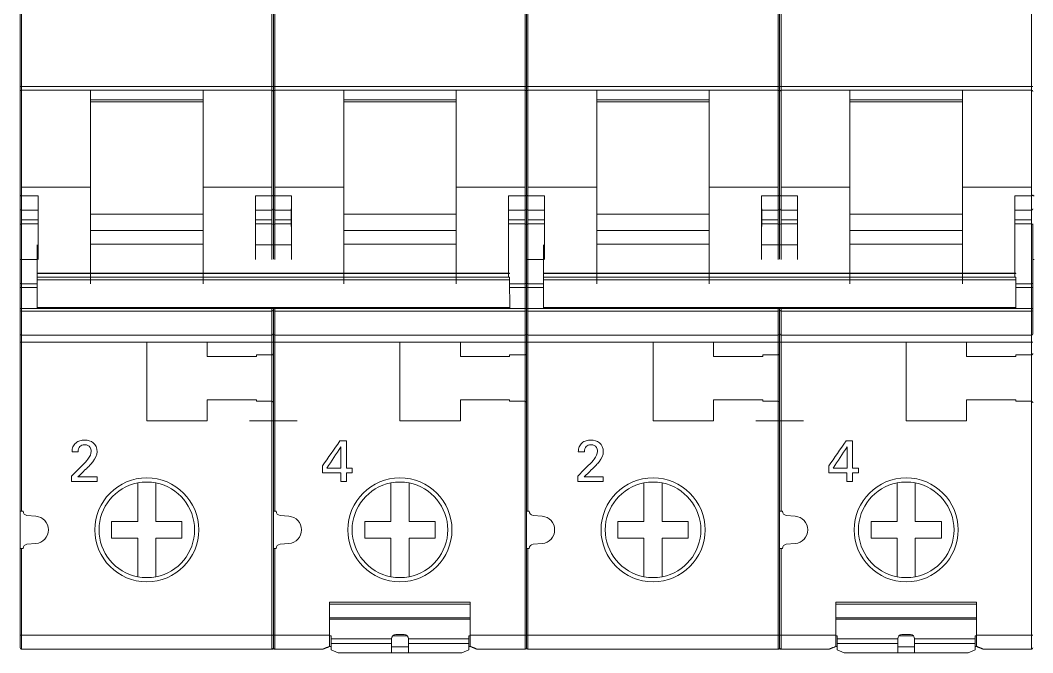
# Model space of a CAD drawing. Header units: millimetres. Extents: x 2 to 14510, y -7775 to 12.
# Drawn here: x 1154.4 to 1226.4, y -2154.5 to -2109.5 of the extents above; entities that cross this region are included whole.
import ezdxf

# ---------------------------------------------------------------- set-up
doc = ezdxf.new("R2010")
doc.units = ezdxf.units.MM
doc.layers.add('eProC - L2', color=41, linetype='Continuous', lineweight=20)

msp = doc.modelspace()

# ---------------------------------------------------------------- linework, layer by layer
at = {"layer": 'eProC - L2'}
for p, q in [((1154.383, -2087.807), (1154.383, -2114.203)), ((1154.483, -2087.807), (1154.483, -2114.203)), ((1172.283, -2087.807), (1172.283, -2114.203)), ((1172.383, -2087.807), (1172.383, -2114.203)), ((1172.483, -2087.807), (1172.483, -2114.203)), ((1190.283, -2087.807), (1190.283, -2114.203)), ((1190.383, -2087.807), (1190.383, -2114.203)), ((1190.383, -2087.807), (1190.383, -2114.203)), ((1190.483, -2087.807), (1190.483, -2114.203)), ((1208.283, -2087.807), (1208.283, -2114.203)), ((1208.383, -2087.807), (1208.383, -2114.203)), ((1208.483, -2087.807), (1208.483, -2114.203)), ((1226.283, -2087.807), (1226.283, -2114.203)), ((1154.483, -2114.203), (1154.383, -2114.203)), ((1154.383, -2114.203), (1154.383, -2114.556)), ((1154.383, -2114.556), (1154.383, -2121.913)), ((1154.483, -2114.203), (1154.483, -2114.468)), ((1172.283, -2114.203), (1154.483, -2114.203)), ((1154.483, -2114.468), (1154.483, -2121.357)), ((1159.383, -2114.468), (1154.483, -2114.468)), ((1159.383, -2121.357), (1159.383, -2114.468)), ((1159.383, -2114.468), (1167.383, -2114.468)), ((1167.383, -2114.468), (1172.283, -2114.468)), ((1167.383, -2114.468), (1167.383, -2121.357)), ((1172.283, -2114.203), (1172.283, -2114.468)), ((1172.383, -2114.203), (1172.283, -2114.203)), ((1172.283, -2114.468), (1172.283, -2121.357)), ((1172.383, -2114.203), (1172.383, -2114.556)), ((1172.483, -2114.203), (1172.383, -2114.203)), ((1172.383, -2114.556), (1172.383, -2121.913)), ((1172.483, -2114.203), (1172.483, -2114.468)), ((1190.283, -2114.203), (1172.483, -2114.203)), ((1172.483, -2114.468), (1172.483, -2121.357)), ((1177.383, -2114.468), (1172.483, -2114.468)), ((1177.383, -2121.357), (1177.383, -2114.468)), ((1177.383, -2114.468), (1185.383, -2114.468)), ((1185.383, -2114.468), (1190.283, -2114.468)), ((1185.383, -2114.468), (1185.383, -2121.357)), ((1190.283, -2114.203), (1190.283, -2114.468)), ((1190.383, -2114.203), (1190.283, -2114.203)), ((1190.283, -2114.468), (1190.283, -2121.357)), ((1190.383, -2114.203), (1190.383, -2114.556)), ((1190.483, -2114.203), (1190.383, -2114.203)), ((1190.383, -2114.203), (1190.383, -2114.556)), ((1190.383, -2114.556), (1190.383, -2121.913)), ((1190.383, -2114.556), (1190.383, -2121.913)), ((1190.483, -2114.203), (1190.483, -2114.468)), ((1208.283, -2114.203), (1190.483, -2114.203)), ((1190.483, -2114.468), (1190.483, -2121.357)), ((1195.383, -2114.468), (1190.483, -2114.468)), ((1195.383, -2121.357), (1195.383, -2114.468)), ((1195.383, -2114.468), (1203.383, -2114.468)), ((1203.383, -2114.468), (1208.283, -2114.468)), ((1203.383, -2114.468), (1203.383, -2121.357)), ((1208.283, -2114.203), (1208.283, -2114.468)), ((1208.383, -2114.203), (1208.283, -2114.203)), ((1208.283, -2114.468), (1208.283, -2121.357)), ((1208.383, -2114.203), (1208.383, -2114.556)), ((1208.483, -2114.203), (1208.383, -2114.203)), ((1208.383, -2114.556), (1208.383, -2121.913)), ((1208.483, -2114.203), (1208.483, -2114.468)), ((1226.283, -2114.203), (1208.483, -2114.203)), ((1208.483, -2114.468), (1208.483, -2121.357)), ((1213.383, -2114.468), (1208.483, -2114.468)), ((1213.383, -2121.357), (1213.383, -2114.468)), ((1213.383, -2114.468), (1221.383, -2114.468)), ((1221.383, -2114.468), (1226.283, -2114.468)), ((1221.383, -2114.468), (1221.383, -2121.357)), ((1226.283, -2114.203), (1226.283, -2114.468)), ((1226.383, -2114.203), (1226.283, -2114.203)), ((1226.283, -2114.468), (1226.283, -2121.357)), ((1167.383, -2115.156), (1159.383, -2115.156)), ((1185.383, -2115.156), (1177.383, -2115.156)), ((1203.383, -2115.156), (1195.383, -2115.156)), ((1221.383, -2115.156), (1213.383, -2115.156)), ((1154.483, -2121.357), (1154.483, -2121.982)), ((1159.383, -2121.357), (1154.483, -2121.357)), ((1159.383, -2128.245), (1159.383, -2121.357)), ((1172.283, -2121.357), (1167.383, -2121.357)), ((1167.383, -2121.357), (1167.383, -2128.245)), ((1172.283, -2121.357), (1172.283, -2121.982)), ((1172.483, -2121.357), (1172.483, -2121.982)), ((1177.383, -2121.357), (1172.483, -2121.357)), ((1177.383, -2128.245), (1177.383, -2121.357)), ((1185.383, -2121.357), (1185.383, -2128.245)), ((1190.283, -2121.357), (1185.383, -2121.357)), ((1190.283, -2121.357), (1190.283, -2121.982)), ((1190.483, -2121.357), (1190.483, -2121.982)), ((1195.383, -2121.357), (1190.483, -2121.357)), ((1195.383, -2128.245), (1195.383, -2121.357)), ((1208.283, -2121.357), (1203.383, -2121.357)), ((1203.383, -2121.357), (1203.383, -2128.245)), ((1208.283, -2121.357), (1208.283, -2121.982)), ((1208.483, -2121.357), (1208.483, -2121.982)), ((1213.383, -2121.357), (1208.483, -2121.357)), ((1213.383, -2128.245), (1213.383, -2121.357)), ((1221.383, -2121.357), (1221.383, -2128.245)), ((1226.283, -2121.357), (1221.383, -2121.357)), ((1226.283, -2121.357), (1226.283, -2121.982)), ((1154.383, -2122.913), (1154.383, -2121.913)), ((1155.663, -2121.982), (1154.483, -2121.982)), ((1154.483, -2123.006), (1154.483, -2121.982)), ((1155.663, -2126.515), (1155.663, -2121.982)), ((1171.103, -2121.982), (1172.283, -2121.982)), ((1171.103, -2121.982), (1171.103, -2126.515)), ((1172.283, -2121.982), (1172.283, -2123.006)), ((1172.383, -2122.913), (1172.383, -2121.913)), ((1173.663, -2121.982), (1172.483, -2121.982)), ((1172.483, -2123.006), (1172.483, -2121.982)), ((1173.663, -2126.515), (1173.663, -2121.982)), ((1189.103, -2121.982), (1190.283, -2121.982)), ((1189.103, -2121.982), (1189.103, -2126.515)), ((1190.283, -2121.982), (1190.283, -2123.006)), ((1190.383, -2122.913), (1190.383, -2121.913)), ((1190.383, -2122.913), (1190.383, -2121.913)), ((1191.663, -2121.982), (1190.483, -2121.982)), ((1190.483, -2123.006), (1190.483, -2121.982)), ((1191.663, -2126.515), (1191.663, -2121.982)), ((1207.103, -2121.982), (1208.283, -2121.982)), ((1207.103, -2121.982), (1207.103, -2126.515)), ((1208.283, -2121.982), (1208.283, -2123.006)), ((1208.383, -2122.913), (1208.383, -2121.913)), ((1209.663, -2121.982), (1208.483, -2121.982)), ((1208.483, -2123.006), (1208.483, -2121.982)), ((1209.663, -2126.515), (1209.663, -2121.982)), ((1225.103, -2121.982), (1226.283, -2121.982)), ((1225.103, -2121.982), (1225.103, -2126.515)), ((1226.283, -2121.982), (1226.283, -2123.006)), ((1154.383, -2124.019), (1154.383, -2122.913)), ((1155.653, -2123.006), (1154.483, -2123.006)), ((1154.483, -2123.701), (1154.483, -2123.006)), ((1155.653, -2122.912), (1155.663, -2122.912)), ((1155.653, -2122.912), (1155.653, -2123.006)), ((1155.653, -2123.006), (1155.653, -2123.701)), ((1171.113, -2122.912), (1171.103, -2122.912)), ((1171.113, -2123.006), (1171.113, -2122.912)), ((1171.113, -2123.006), (1172.283, -2123.006)), ((1171.113, -2123.701), (1171.113, -2123.006)), ((1172.283, -2123.006), (1172.283, -2123.701)), ((1172.383, -2124.019), (1172.383, -2122.913)), ((1173.653, -2123.006), (1172.483, -2123.006)), ((1172.483, -2123.701), (1172.483, -2123.006)), ((1173.653, -2122.912), (1173.663, -2122.912)), ((1173.653, -2122.912), (1173.653, -2123.006)), ((1173.653, -2123.006), (1173.653, -2123.701)), ((1189.113, -2122.912), (1189.103, -2122.912)), ((1189.113, -2123.006), (1189.113, -2122.912)), ((1189.113, -2123.006), (1190.283, -2123.006)), ((1189.113, -2123.701), (1189.113, -2123.006)), ((1190.283, -2123.006), (1190.283, -2123.701)), ((1190.383, -2124.019), (1190.383, -2122.913)), ((1190.383, -2124.019), (1190.383, -2122.913)), ((1191.653, -2123.006), (1190.483, -2123.006)), ((1190.483, -2123.701), (1190.483, -2123.006)), ((1191.653, -2122.912), (1191.663, -2122.912)), ((1191.653, -2122.912), (1191.653, -2123.006)), ((1191.653, -2123.006), (1191.653, -2123.701)), ((1207.113, -2122.912), (1207.103, -2122.912)), ((1207.113, -2123.006), (1207.113, -2122.912)), ((1207.113, -2123.006), (1208.283, -2123.006)), ((1207.113, -2123.701), (1207.113, -2123.006)), ((1208.283, -2123.006), (1208.283, -2123.701)), ((1208.383, -2124.019), (1208.383, -2122.913)), ((1209.653, -2123.006), (1208.483, -2123.006)), ((1208.483, -2123.701), (1208.483, -2123.006)), ((1209.653, -2122.912), (1209.663, -2122.912)), ((1209.653, -2122.912), (1209.653, -2123.006)), ((1209.653, -2123.006), (1209.653, -2123.701)), ((1225.113, -2122.912), (1225.103, -2122.912)), ((1225.113, -2123.006), (1225.113, -2122.912)), ((1225.113, -2123.006), (1226.283, -2123.006)), ((1225.113, -2123.701), (1225.113, -2123.006)), ((1226.283, -2123.006), (1226.283, -2123.701)), ((1154.483, -2123.982), (1154.483, -2123.701)), ((1155.653, -2123.701), (1154.483, -2123.701)), ((1154.483, -2126.515), (1154.483, -2123.982)), ((1155.653, -2123.982), (1154.483, -2123.982)), ((1155.653, -2123.701), (1155.653, -2123.982)), ((1155.653, -2123.982), (1155.653, -2124.156)), ((1159.383, -2123.293), (1167.383, -2123.293)), ((1172.283, -2123.701), (1171.113, -2123.701)), ((1171.113, -2123.982), (1171.113, -2123.701)), ((1171.113, -2124.156), (1171.113, -2123.982)), ((1171.113, -2123.982), (1172.283, -2123.982)), ((1172.283, -2123.701), (1172.283, -2123.982)), ((1172.283, -2123.982), (1172.283, -2126.515)), ((1172.483, -2123.982), (1172.483, -2123.701)), ((1173.653, -2123.701), (1172.483, -2123.701)), ((1172.483, -2126.515), (1172.483, -2123.982)), ((1173.653, -2123.982), (1172.483, -2123.982)), ((1173.653, -2123.701), (1173.653, -2123.982)), ((1173.653, -2123.982), (1173.653, -2124.156)), ((1177.383, -2123.293), (1185.383, -2123.293)), ((1190.283, -2123.701), (1189.113, -2123.701)), ((1189.113, -2123.982), (1189.113, -2123.701)), ((1189.113, -2124.156), (1189.113, -2123.982)), ((1189.113, -2123.982), (1190.283, -2123.982)), ((1190.283, -2123.701), (1190.283, -2123.982)), ((1190.283, -2123.982), (1190.283, -2126.515)), ((1190.383, -2123.972), (1190.383, -2128.157)), ((1190.483, -2123.982), (1190.483, -2123.701)), ((1191.653, -2123.701), (1190.483, -2123.701)), ((1190.483, -2126.515), (1190.483, -2123.982)), ((1191.653, -2123.982), (1190.483, -2123.982)), ((1191.653, -2123.701), (1191.653, -2123.982)), ((1191.653, -2123.982), (1191.653, -2124.156)), ((1195.383, -2123.293), (1203.383, -2123.293)), ((1208.283, -2123.701), (1207.113, -2123.701)), ((1207.113, -2123.982), (1207.113, -2123.701)), ((1207.113, -2124.156), (1207.113, -2123.982)), ((1207.113, -2123.982), (1208.283, -2123.982)), ((1208.283, -2123.701), (1208.283, -2123.982)), ((1208.283, -2123.982), (1208.283, -2126.515)), ((1208.483, -2123.982), (1208.483, -2123.701)), ((1209.653, -2123.701), (1208.483, -2123.701)), ((1208.483, -2126.515), (1208.483, -2123.982)), ((1209.653, -2123.982), (1208.483, -2123.982)), ((1209.653, -2123.701), (1209.653, -2123.982)), ((1209.653, -2123.982), (1209.653, -2124.156)), ((1213.383, -2123.293), (1221.383, -2123.293)), ((1226.283, -2123.701), (1225.113, -2123.701)), ((1225.113, -2123.982), (1225.113, -2123.701)), ((1225.113, -2124.156), (1225.113, -2123.982)), ((1225.113, -2123.982), (1226.283, -2123.982)), ((1226.283, -2123.701), (1226.283, -2123.982)), ((1226.283, -2123.982), (1226.283, -2126.515)), ((1226.383, -2123.972), (1226.383, -2128.157)), ((1154.383, -2126.495), (1154.383, -2124.019)), ((1155.663, -2124.156), (1155.653, -2124.156)), ((1159.383, -2124.437), (1167.383, -2124.437)), ((1171.103, -2124.156), (1171.113, -2124.156)), ((1172.383, -2126.495), (1172.383, -2124.019)), ((1173.663, -2124.156), (1173.653, -2124.156)), ((1177.383, -2124.437), (1185.383, -2124.437)), ((1189.103, -2124.156), (1189.113, -2124.156)), ((1190.383, -2126.495), (1190.383, -2124.019)), ((1191.663, -2124.156), (1191.653, -2124.156)), ((1195.383, -2124.437), (1203.383, -2124.437)), ((1207.103, -2124.156), (1207.113, -2124.156)), ((1208.383, -2126.495), (1208.383, -2124.019)), ((1209.663, -2124.156), (1209.653, -2124.156)), ((1213.383, -2124.437), (1221.383, -2124.437)), ((1225.103, -2124.156), (1225.113, -2124.156)), ((1159.383, -2125.424), (1167.383, -2125.424)), ((1177.383, -2125.424), (1185.383, -2125.424)), ((1195.383, -2125.424), (1203.383, -2125.424)), ((1213.383, -2125.424), (1221.383, -2125.424)), ((1155.583, -2125.463), (1155.583, -2127.478)), ((1173.663, -2125.463), (1171.103, -2125.463)), ((1189.107, -2127.522), (1189.099, -2125.507)), ((1191.583, -2125.463), (1191.583, -2127.478)), ((1209.663, -2125.463), (1207.103, -2125.463)), ((1225.107, -2127.522), (1225.099, -2125.507)), ((1154.383, -2128.157), (1154.383, -2126.495)), ((1154.483, -2128.245), (1154.483, -2126.515)), ((1154.483, -2126.515), (1155.583, -2126.515)), ((1190.283, -2126.515), (1190.283, -2128.245)), ((1190.383, -2128.157), (1190.383, -2126.495)), ((1190.483, -2128.245), (1190.483, -2126.515)), ((1190.483, -2126.515), (1191.583, -2126.515)), ((1226.283, -2126.515), (1226.283, -2128.245)), ((1155.583, -2127.478), (1189.183, -2127.478)), ((1155.583, -2127.508), (1155.583, -2127.478)), ((1155.583, -2127.508), (1189.183, -2127.508)), ((1155.583, -2127.508), (1155.583, -2127.779)), ((1189.108, -2127.776), (1189.107, -2127.522)), ((1189.183, -2127.508), (1189.183, -2127.478)), ((1191.583, -2127.478), (1225.183, -2127.478)), ((1191.583, -2127.508), (1191.583, -2127.478)), ((1191.583, -2127.508), (1225.183, -2127.508)), ((1191.583, -2127.508), (1191.583, -2127.779)), ((1225.108, -2127.776), (1225.107, -2127.522)), ((1225.183, -2127.508), (1225.183, -2127.478)), ((1154.383, -2128.51), (1154.383, -2128.157)), ((1155.583, -2128.245), (1154.483, -2128.245)), ((1154.483, -2128.51), (1154.483, -2128.245)), ((1155.583, -2127.779), (1155.583, -2127.949)), ((1155.583, -2127.779), (1189.183, -2127.779)), ((1155.583, -2127.949), (1189.183, -2127.949)), ((1155.583, -2127.949), (1155.583, -2129.932)), ((1189.183, -2127.779), (1189.183, -2127.969)), ((1189.188, -2129.991), (1189.183, -2127.949)), ((1189.183, -2128.245), (1190.283, -2128.245)), ((1190.283, -2128.245), (1190.283, -2128.51)), ((1190.383, -2128.157), (1190.383, -2128.51)), ((1190.383, -2128.51), (1190.383, -2128.157)), ((1191.583, -2128.245), (1190.483, -2128.245)), ((1190.483, -2128.51), (1190.483, -2128.245)), ((1191.583, -2127.779), (1191.583, -2127.949)), ((1191.583, -2127.779), (1225.183, -2127.779)), ((1191.583, -2127.949), (1225.183, -2127.949)), ((1191.583, -2127.949), (1191.583, -2129.932)), ((1225.183, -2127.779), (1225.183, -2127.969)), ((1225.188, -2129.991), (1225.183, -2127.949)), ((1225.183, -2128.245), (1226.283, -2128.245)), ((1226.283, -2128.245), (1226.283, -2128.51)), ((1226.383, -2128.157), (1226.383, -2128.51)), ((1154.383, -2128.51), (1154.483, -2128.51)), ((1154.383, -2129.991), (1154.383, -2128.51)), ((1155.583, -2128.51), (1154.483, -2128.51)), ((1154.483, -2129.991), (1154.483, -2128.51)), ((1190.283, -2128.51), (1189.182, -2128.51)), ((1190.383, -2128.51), (1190.283, -2128.51)), ((1190.283, -2128.51), (1190.283, -2129.991)), ((1190.383, -2128.51), (1190.383, -2129.991)), ((1190.383, -2128.51), (1190.483, -2128.51)), ((1190.383, -2129.991), (1190.383, -2128.51)), ((1191.583, -2128.51), (1190.483, -2128.51)), ((1190.483, -2129.991), (1190.483, -2128.51)), ((1226.283, -2128.51), (1225.182, -2128.51)), ((1226.383, -2128.51), (1226.283, -2128.51)), ((1226.283, -2128.51), (1226.283, -2129.991)), ((1226.383, -2128.51), (1226.383, -2129.991)), ((1154.383, -2129.991), (1154.483, -2129.991)), ((1154.383, -2130.127), (1154.383, -2129.991)), ((1154.383, -2131.807), (1154.383, -2130.127)), ((1172.283, -2129.991), (1154.483, -2129.991)), ((1154.483, -2130.195), (1154.483, -2129.991)), ((1172.283, -2130.195), (1154.483, -2130.195)), ((1154.483, -2131.907), (1154.483, -2130.195)), ((1155.583, -2129.932), (1189.188, -2129.932)), ((1155.583, -2129.955), (1155.583, -2129.932)), ((1155.583, -2129.955), (1189.188, -2129.955)), ((1172.283, -2129.955), (1172.283, -2129.991)), ((1172.383, -2129.991), (1172.283, -2129.991)), ((1172.283, -2129.991), (1172.283, -2130.195)), ((1172.283, -2130.195), (1172.283, -2131.907)), ((1172.383, -2129.991), (1172.383, -2129.955)), ((1172.383, -2129.991), (1172.483, -2129.991)), ((1172.383, -2130.127), (1172.383, -2129.991)), ((1172.383, -2131.807), (1172.383, -2130.127)), ((1172.483, -2129.991), (1172.483, -2129.955)), ((1190.283, -2129.991), (1172.483, -2129.991)), ((1172.483, -2130.195), (1172.483, -2129.991)), ((1190.283, -2130.195), (1172.483, -2130.195)), ((1172.483, -2131.907), (1172.483, -2130.195)), ((1190.283, -2129.955), (1190.283, -2129.991)), ((1190.283, -2129.955), (1190.283, -2129.991)), ((1190.383, -2129.991), (1190.283, -2129.991)), ((1190.383, -2129.991), (1190.283, -2129.991)), ((1190.383, -2129.991), (1190.283, -2129.991)), ((1190.283, -2129.991), (1190.283, -2130.195)), ((1190.283, -2129.991), (1190.283, -2130.195)), ((1190.283, -2130.195), (1190.283, -2131.907)), ((1190.283, -2130.195), (1190.283, -2131.907)), ((1190.383, -2129.991), (1190.383, -2129.955)), ((1190.383, -2129.991), (1190.383, -2129.955)), ((1190.383, -2130.127), (1190.383, -2129.991)), ((1190.383, -2130.127), (1190.383, -2129.991)), ((1190.383, -2129.991), (1190.483, -2129.991)), ((1190.383, -2130.127), (1190.383, -2129.991)), ((1190.383, -2131.807), (1190.383, -2130.127)), ((1190.383, -2131.807), (1190.383, -2130.127)), ((1190.383, -2131.807), (1190.383, -2130.127)), ((1208.283, -2129.991), (1190.483, -2129.991)), ((1190.483, -2130.195), (1190.483, -2129.991)), ((1208.283, -2130.195), (1190.483, -2130.195)), ((1190.483, -2131.907), (1190.483, -2130.195)), ((1191.583, -2129.932), (1225.188, -2129.932)), ((1191.583, -2129.955), (1191.583, -2129.932)), ((1191.583, -2129.955), (1225.188, -2129.955)), ((1208.283, -2129.955), (1208.283, -2129.991)), ((1208.383, -2129.991), (1208.283, -2129.991)), ((1208.283, -2129.991), (1208.283, -2130.195)), ((1208.283, -2130.195), (1208.283, -2131.907)), ((1208.383, -2129.991), (1208.383, -2129.955)), ((1208.383, -2129.991), (1208.483, -2129.991)), ((1208.383, -2130.127), (1208.383, -2129.991)), ((1208.383, -2131.807), (1208.383, -2130.127)), ((1208.483, -2129.991), (1208.483, -2129.955)), ((1226.283, -2129.991), (1208.483, -2129.991)), ((1208.483, -2130.195), (1208.483, -2129.991)), ((1226.283, -2130.195), (1208.483, -2130.195)), ((1208.483, -2131.907), (1208.483, -2130.195)), ((1226.283, -2129.955), (1226.283, -2129.991)), ((1226.283, -2129.955), (1226.283, -2129.991)), ((1226.383, -2129.991), (1226.283, -2129.991)), ((1226.383, -2129.991), (1226.283, -2129.991)), ((1226.383, -2129.991), (1226.283, -2129.991)), ((1226.283, -2129.991), (1226.283, -2130.195)), ((1226.283, -2129.991), (1226.283, -2130.195)), ((1226.283, -2130.195), (1226.283, -2131.907)), ((1226.283, -2130.195), (1226.283, -2131.907)), ((1226.383, -2129.991), (1226.383, -2129.955)), ((1226.383, -2130.127), (1226.383, -2129.991)), ((1226.383, -2131.807), (1226.383, -2130.127)), ((1154.383, -2132.407), (1154.383, -2131.807)), ((1172.283, -2131.907), (1154.483, -2131.907)), ((1154.483, -2132.407), (1154.483, -2131.907)), ((1172.283, -2131.907), (1172.283, -2132.407)), ((1172.383, -2131.807), (1172.383, -2131.307)), ((1172.383, -2132.407), (1172.383, -2131.807)), ((1190.283, -2131.907), (1172.483, -2131.907)), ((1172.483, -2132.407), (1172.483, -2131.907)), ((1190.283, -2131.907), (1190.283, -2132.407)), ((1190.383, -2131.807), (1190.383, -2131.307)), ((1190.383, -2131.807), (1190.383, -2131.307)), ((1190.383, -2132.407), (1190.383, -2131.807)), ((1190.383, -2132.407), (1190.383, -2131.807)), ((1208.283, -2131.907), (1190.483, -2131.907)), ((1190.483, -2132.407), (1190.483, -2131.907)), ((1208.283, -2131.907), (1208.283, -2132.407)), ((1208.383, -2131.807), (1208.383, -2131.307)), ((1208.383, -2132.407), (1208.383, -2131.807)), ((1226.283, -2131.907), (1208.483, -2131.907)), ((1208.483, -2132.407), (1208.483, -2131.907)), ((1226.283, -2131.907), (1226.283, -2132.407)), ((1226.383, -2131.807), (1226.383, -2131.307)), ((1154.383, -2132.407), (1154.483, -2132.407)), ((1154.383, -2144.431), (1154.383, -2132.407)), ((1163.383, -2132.407), (1154.483, -2132.407)), ((1154.483, -2144.431), (1154.483, -2132.407)), ((1163.383, -2132.407), (1167.683, -2132.407)), ((1163.383, -2138.007), (1163.383, -2132.407)), ((1167.683, -2132.407), (1172.283, -2132.407)), ((1167.683, -2132.407), (1167.683, -2133.407)), ((1172.383, -2132.407), (1172.283, -2132.407)), ((1172.283, -2132.407), (1172.283, -2133.307)), ((1172.383, -2132.407), (1172.483, -2132.407)), ((1172.383, -2132.407), (1172.383, -2133.207)), ((1181.383, -2132.407), (1172.483, -2132.407)), ((1172.483, -2144.431), (1172.483, -2132.407)), ((1181.383, -2132.407), (1185.683, -2132.407)), ((1181.383, -2138.007), (1181.383, -2132.407)), ((1185.683, -2132.407), (1190.283, -2132.407)), ((1185.683, -2132.407), (1185.683, -2133.407)), ((1190.383, -2132.407), (1190.283, -2132.407)), ((1190.283, -2132.407), (1190.283, -2133.307)), ((1190.383, -2132.407), (1190.383, -2133.207)), ((1190.383, -2132.407), (1190.483, -2132.407)), ((1190.383, -2144.431), (1190.383, -2132.407)), ((1199.383, -2132.407), (1190.483, -2132.407)), ((1190.483, -2144.431), (1190.483, -2132.407)), ((1199.383, -2132.407), (1203.683, -2132.407)), ((1199.383, -2138.007), (1199.383, -2132.407)), ((1203.683, -2132.407), (1208.283, -2132.407)), ((1203.683, -2132.407), (1203.683, -2133.407)), ((1208.383, -2132.407), (1208.283, -2132.407)), ((1208.283, -2132.407), (1208.283, -2133.307)), ((1208.383, -2132.407), (1208.483, -2132.407)), ((1208.383, -2132.407), (1208.383, -2133.207)), ((1217.383, -2132.407), (1208.483, -2132.407)), ((1208.483, -2144.431), (1208.483, -2132.407)), ((1217.383, -2132.407), (1221.683, -2132.407)), ((1217.383, -2138.007), (1217.383, -2132.407)), ((1221.683, -2132.407), (1226.283, -2132.407)), ((1221.683, -2132.407), (1221.683, -2133.407)), ((1226.383, -2132.407), (1226.283, -2132.407)), ((1226.283, -2132.407), (1226.283, -2133.307)), ((1171.183, -2133.307), (1172.283, -2133.307)), ((1171.183, -2133.407), (1171.183, -2133.307)), ((1172.283, -2133.307), (1172.283, -2136.607)), ((1172.383, -2136.707), (1172.383, -2133.207)), ((1189.183, -2133.307), (1190.283, -2133.307)), ((1189.183, -2133.407), (1189.183, -2133.307)), ((1190.283, -2133.307), (1190.283, -2136.607)), ((1190.383, -2136.707), (1190.383, -2133.207)), ((1207.183, -2133.307), (1208.283, -2133.307)), ((1207.183, -2133.407), (1207.183, -2133.307)), ((1208.283, -2133.307), (1208.283, -2136.607)), ((1208.383, -2136.707), (1208.383, -2133.207)), ((1225.183, -2133.307), (1226.283, -2133.307)), ((1225.183, -2133.407), (1225.183, -2133.307)), ((1226.283, -2133.307), (1226.283, -2136.607)), ((1167.683, -2133.407), (1171.183, -2133.407)), ((1185.683, -2133.407), (1189.183, -2133.407)), ((1203.683, -2133.407), (1207.183, -2133.407)), ((1221.683, -2133.407), (1225.183, -2133.407)), ((1167.683, -2136.507), (1167.683, -2138.007)), ((1171.183, -2136.507), (1167.683, -2136.507)), ((1171.183, -2136.607), (1171.183, -2136.507)), ((1171.183, -2136.607), (1172.283, -2136.607)), ((1172.283, -2136.607), (1172.283, -2153.257)), ((1172.383, -2144.431), (1172.383, -2136.707)), ((1185.683, -2136.507), (1185.683, -2138.007)), ((1189.183, -2136.507), (1185.683, -2136.507)), ((1189.183, -2136.607), (1189.183, -2136.507)), ((1189.183, -2136.607), (1190.283, -2136.607)), ((1190.283, -2136.607), (1190.283, -2153.257)), ((1190.383, -2144.431), (1190.383, -2136.707)), ((1203.683, -2136.507), (1203.683, -2138.007)), ((1207.183, -2136.507), (1203.683, -2136.507)), ((1207.183, -2136.607), (1207.183, -2136.507)), ((1207.183, -2136.607), (1208.283, -2136.607)), ((1208.283, -2136.607), (1208.283, -2153.257)), ((1208.383, -2144.431), (1208.383, -2136.707)), ((1221.683, -2136.507), (1221.683, -2138.007)), ((1225.183, -2136.507), (1221.683, -2136.507)), ((1225.183, -2136.607), (1225.183, -2136.507)), ((1225.183, -2136.607), (1226.283, -2136.607)), ((1226.283, -2136.607), (1226.283, -2153.257)), ((1167.683, -2138.007), (1163.383, -2138.007)), ((1170.683, -2138.007), (1174.083, -2138.007)), ((1185.683, -2138.007), (1181.383, -2138.007)), ((1203.683, -2138.007), (1199.383, -2138.007)), ((1206.683, -2138.007), (1210.083, -2138.007)), ((1221.683, -2138.007), (1217.383, -2138.007)), ((1162.733, -2145.157), (1162.733, -2142.419)), ((1164.033, -2142.419), (1164.033, -2145.157)), ((1180.733, -2145.157), (1180.733, -2142.419)), ((1182.033, -2142.419), (1182.033, -2145.157)), ((1198.733, -2145.157), (1198.733, -2142.419)), ((1200.033, -2142.419), (1200.033, -2145.157)), ((1216.733, -2145.157), (1216.733, -2142.419)), ((1218.033, -2142.419), (1218.033, -2145.157)), ((1154.483, -2144.431), (1154.383, -2144.431)), ((1154.383, -2147.082), (1154.383, -2144.431)), ((1154.583, -2144.431), (1154.483, -2144.431)), ((1154.857, -2144.73), (1155.493, -2144.785)), ((1172.483, -2144.431), (1172.383, -2144.431)), ((1172.383, -2144.431), (1172.383, -2147.082)), ((1172.583, -2144.431), (1172.483, -2144.431)), ((1172.857, -2144.73), (1173.493, -2144.785)), ((1190.383, -2144.431), (1190.383, -2147.082)), ((1190.483, -2144.431), (1190.383, -2144.431)), ((1190.383, -2147.082), (1190.383, -2144.431)), ((1190.583, -2144.431), (1190.483, -2144.431)), ((1190.857, -2144.73), (1191.493, -2144.785)), ((1208.483, -2144.431), (1208.383, -2144.431)), ((1208.383, -2144.431), (1208.383, -2147.082)), ((1208.583, -2144.431), (1208.483, -2144.431)), ((1208.857, -2144.73), (1209.493, -2144.785)), ((1160.883, -2146.357), (1160.883, -2145.157)), ((1160.883, -2145.157), (1162.733, -2145.157)), ((1164.033, -2145.157), (1165.883, -2145.157)), ((1165.883, -2145.157), (1165.883, -2146.357)), ((1178.883, -2145.157), (1180.733, -2145.157)), ((1178.883, -2146.357), (1178.883, -2145.157)), ((1182.033, -2145.157), (1183.883, -2145.157)), ((1183.883, -2145.157), (1183.883, -2146.357)), ((1196.883, -2146.357), (1196.883, -2145.157)), ((1196.883, -2145.157), (1198.733, -2145.157)), ((1200.033, -2145.157), (1201.883, -2145.157)), ((1201.883, -2145.157), (1201.883, -2146.357)), ((1214.883, -2145.157), (1216.733, -2145.157)), ((1214.883, -2146.357), (1214.883, -2145.157)), ((1218.033, -2145.157), (1219.883, -2145.157)), ((1219.883, -2145.157), (1219.883, -2146.357)), ((1155.493, -2146.728), (1154.857, -2146.783)), ((1162.733, -2146.357), (1160.883, -2146.357)), ((1162.733, -2149.094), (1162.733, -2146.357)), ((1165.883, -2146.357), (1164.033, -2146.357)), ((1164.033, -2146.357), (1164.033, -2149.094)), ((1173.493, -2146.728), (1172.857, -2146.783)), ((1180.733, -2146.357), (1178.883, -2146.357)), ((1180.733, -2149.094), (1180.733, -2146.357)), ((1182.033, -2146.357), (1182.033, -2149.094)), ((1183.883, -2146.357), (1182.033, -2146.357)), ((1191.493, -2146.728), (1190.857, -2146.783)), ((1198.733, -2146.357), (1196.883, -2146.357)), ((1198.733, -2149.094), (1198.733, -2146.357)), ((1201.883, -2146.357), (1200.033, -2146.357)), ((1200.033, -2146.357), (1200.033, -2149.094)), ((1209.493, -2146.728), (1208.857, -2146.783)), ((1216.733, -2146.357), (1214.883, -2146.357)), ((1216.733, -2149.094), (1216.733, -2146.357)), ((1218.033, -2146.357), (1218.033, -2149.094)), ((1219.883, -2146.357), (1218.033, -2146.357)), ((1154.383, -2147.082), (1154.483, -2147.082)), ((1154.383, -2153.257), (1154.383, -2147.082)), ((1154.483, -2153.257), (1154.483, -2147.082)), ((1154.583, -2147.082), (1154.483, -2147.082)), ((1172.383, -2153.257), (1172.383, -2147.082)), ((1172.383, -2147.082), (1172.483, -2147.082)), ((1172.483, -2153.257), (1172.483, -2147.082)), ((1172.583, -2147.082), (1172.483, -2147.082)), ((1190.383, -2153.257), (1190.383, -2147.082)), ((1190.383, -2147.082), (1190.483, -2147.082)), ((1190.383, -2153.257), (1190.383, -2147.082)), ((1190.483, -2153.257), (1190.483, -2147.082)), ((1190.583, -2147.082), (1190.483, -2147.082)), ((1208.383, -2153.257), (1208.383, -2147.082)), ((1208.383, -2147.082), (1208.483, -2147.082)), ((1208.483, -2153.257), (1208.483, -2147.082)), ((1208.583, -2147.082), (1208.483, -2147.082)), ((1186.383, -2150.907), (1176.383, -2150.907)), ((1176.383, -2152.018), (1176.383, -2150.907)), ((1176.383, -2151.057), (1186.383, -2151.057)), ((1186.383, -2150.907), (1186.383, -2152.018)), ((1222.383, -2150.907), (1212.383, -2150.907)), ((1212.383, -2152.018), (1212.383, -2150.907)), ((1212.383, -2151.057), (1222.383, -2151.057)), ((1222.383, -2150.907), (1222.383, -2152.018)), ((1186.383, -2152.018), (1176.383, -2152.018)), ((1176.383, -2153.257), (1176.383, -2152.018)), ((1186.383, -2152.018), (1186.383, -2153.257)), ((1222.383, -2152.018), (1212.383, -2152.018)), ((1212.383, -2153.257), (1212.383, -2152.018)), ((1222.383, -2152.018), (1222.383, -2153.257)), ((1176.383, -2152.107), (1186.383, -2152.107)), ((1212.383, -2152.107), (1222.383, -2152.107)), ((1154.383, -2153.257), (1154.483, -2153.257)), ((1154.383, -2154.157), (1154.383, -2153.257)), ((1158.383, -2153.257), (1154.483, -2153.257)), ((1154.483, -2154.257), (1154.483, -2153.257)), ((1168.383, -2153.257), (1154.483, -2153.257)), ((1168.383, -2153.257), (1172.283, -2153.257)), ((1172.283, -2153.257), (1168.383, -2153.257)), ((1172.383, -2153.257), (1172.283, -2153.257)), ((1172.283, -2153.257), (1172.283, -2154.257)), ((1172.383, -2153.257), (1172.483, -2153.257)), ((1172.383, -2154.157), (1172.383, -2153.257)), ((1176.383, -2153.257), (1172.483, -2153.257)), ((1172.483, -2154.257), (1172.483, -2153.257)), ((1176.383, -2153.257), (1172.483, -2153.257)), ((1176.383, -2153.257), (1176.383, -2154.057)), ((1176.383, -2153.307), (1176.483, -2153.307)), ((1176.483, -2153.307), (1176.483, -2153.507)), ((1180.783, -2153.507), (1176.483, -2153.507)), ((1176.483, -2153.857), (1176.483, -2153.507)), ((1180.783, -2153.507), (1180.783, -2153.857)), ((1180.859, -2153.307), (1181.906, -2153.307)), ((1181.083, -2153.207), (1181.683, -2153.207)), ((1186.283, -2153.507), (1181.983, -2153.507)), ((1181.983, -2153.857), (1181.983, -2153.507)), ((1186.283, -2153.507), (1186.283, -2153.307)), ((1186.283, -2153.307), (1186.383, -2153.307)), ((1186.283, -2153.507), (1186.283, -2153.857)), ((1186.383, -2153.257), (1190.283, -2153.257)), ((1190.283, -2153.257), (1186.383, -2153.257)), ((1186.383, -2154.057), (1186.383, -2153.257)), ((1190.383, -2153.257), (1190.283, -2153.257)), ((1190.283, -2153.257), (1190.283, -2154.257)), ((1190.383, -2154.157), (1190.383, -2153.257)), ((1190.383, -2153.257), (1190.483, -2153.257)), ((1190.383, -2154.157), (1190.383, -2153.257)), ((1194.383, -2153.257), (1190.483, -2153.257)), ((1190.483, -2154.257), (1190.483, -2153.257)), ((1204.383, -2153.257), (1190.483, -2153.257)), ((1204.383, -2153.257), (1208.283, -2153.257)), ((1208.283, -2153.257), (1204.383, -2153.257)), ((1208.383, -2153.257), (1208.283, -2153.257)), ((1208.283, -2153.257), (1208.283, -2154.257)), ((1208.383, -2153.257), (1208.483, -2153.257)), ((1208.383, -2154.157), (1208.383, -2153.257)), ((1212.383, -2153.257), (1208.483, -2153.257)), ((1208.483, -2154.257), (1208.483, -2153.257)), ((1212.383, -2153.257), (1208.483, -2153.257)), ((1212.383, -2153.257), (1212.383, -2154.057)), ((1212.383, -2153.307), (1212.483, -2153.307)), ((1212.483, -2153.307), (1212.483, -2153.507)), ((1216.783, -2153.507), (1212.483, -2153.507)), ((1212.483, -2153.857), (1212.483, -2153.507)), ((1216.783, -2153.507), (1216.783, -2153.857)), ((1216.859, -2153.307), (1217.906, -2153.307)), ((1217.083, -2153.207), (1217.683, -2153.207)), ((1222.283, -2153.507), (1217.983, -2153.507)), ((1217.983, -2153.857), (1217.983, -2153.507)), ((1222.283, -2153.507), (1222.283, -2153.307)), ((1222.283, -2153.307), (1222.383, -2153.307)), ((1222.283, -2153.507), (1222.283, -2153.857)), ((1222.383, -2153.257), (1226.283, -2153.257)), ((1226.283, -2153.257), (1222.383, -2153.257)), ((1222.383, -2154.057), (1222.383, -2153.257)), ((1226.383, -2153.257), (1226.283, -2153.257)), ((1226.283, -2153.257), (1226.283, -2154.257)), ((1176.483, -2154.057), (1176.383, -2154.057)), ((1176.483, -2153.857), (1180.783, -2153.857)), ((1176.483, -2153.857), (1176.483, -2154.307)), ((1180.783, -2154.507), (1180.783, -2153.857)), ((1180.783, -2154.092), (1181.983, -2154.092)), ((1181.983, -2153.857), (1186.283, -2153.857)), ((1181.983, -2153.857), (1181.983, -2154.507)), ((1186.283, -2154.307), (1186.283, -2153.857)), ((1186.383, -2154.057), (1186.283, -2154.057)), ((1212.483, -2154.057), (1212.383, -2154.057)), ((1212.483, -2153.857), (1216.783, -2153.857)), ((1212.483, -2153.857), (1212.483, -2154.307)), ((1216.783, -2154.507), (1216.783, -2153.857)), ((1216.783, -2154.092), (1217.983, -2154.092)), ((1217.983, -2153.857), (1222.283, -2153.857)), ((1217.983, -2153.857), (1217.983, -2154.507)), ((1222.283, -2154.307), (1222.283, -2153.857)), ((1222.383, -2154.057), (1222.283, -2154.057)), ((1168.883, -2154.257), (1154.483, -2154.257)), ((1168.883, -2154.257), (1172.283, -2154.257)), ((1175.883, -2154.257), (1172.483, -2154.257)), ((1176.483, -2154.307), (1176.983, -2154.507)), ((1176.983, -2154.507), (1180.783, -2154.507)), ((1180.783, -2154.507), (1181.983, -2154.507)), ((1181.983, -2154.507), (1185.783, -2154.507)), ((1185.783, -2154.507), (1186.283, -2154.307)), ((1186.883, -2154.257), (1190.283, -2154.257)), ((1204.883, -2154.257), (1190.483, -2154.257)), ((1204.883, -2154.257), (1208.283, -2154.257)), ((1211.883, -2154.257), (1208.483, -2154.257)), ((1212.483, -2154.307), (1212.983, -2154.507)), ((1212.983, -2154.507), (1216.783, -2154.507)), ((1216.783, -2154.507), (1217.983, -2154.507)), ((1217.983, -2154.507), (1221.783, -2154.507)), ((1221.783, -2154.507), (1222.283, -2154.307)), ((1222.883, -2154.257), (1226.283, -2154.257))]:
    msp.add_line(p, q, dxfattribs=at)
for centre, radius, start, end in [((1154.483, -2131.807), 0.1, 180, 270), ((1172.483, -2131.807), 0.1, 180, 270), ((1190.483, -2131.807), 0.1, 180, 270), ((1208.483, -2131.807), 0.1, 180, 270), ((1163.383, -2145.757), 3.4, 101.02145, 258.97855), ((1163.383, -2145.757), 3.4, 90, 101.02145), ((1163.383, -2145.757), 3.4, 78.97855, 90), ((1163.383, -2145.757), 3.4, 281.02145, 78.97855), ((1181.383, -2145.757), 3.4, 101.02145, 258.97855), ((1181.383, -2145.757), 3.4, 90, 101.02145), ((1181.383, -2145.757), 3.4, 78.97855, 90), ((1181.383, -2145.757), 3.4, 281.02145, 78.97855), ((1199.383, -2145.757), 3.4, 101.02145, 258.97855), ((1199.383, -2145.757), 3.4, 90, 101.02145), ((1199.383, -2145.757), 3.4, 78.97855, 90), ((1199.383, -2145.757), 3.4, 281.02145, 78.97855), ((1217.383, -2145.757), 3.4, 101.02145, 258.97855), ((1217.383, -2145.757), 3.4, 90, 101.02145), ((1217.383, -2145.757), 3.4, 78.97855, 90), ((1217.383, -2145.757), 3.4, 281.02145, 78.97855), ((1154.883, -2144.431), 0.3, 180, 265), ((1172.883, -2144.431), 0.3, 180, 265), ((1190.883, -2144.431), 0.3, 180, 265), ((1208.883, -2144.431), 0.3, 180, 265), ((1154.883, -2147.082), 0.3, 95, 180), ((1172.883, -2147.082), 0.3, 95, 180), ((1190.883, -2147.082), 0.3, 95, 180), ((1208.883, -2147.082), 0.3, 95, 180), ((1163.383, -2145.757), 3.4, 258.97855, 270), ((1163.383, -2145.757), 3.4, 270, 281.02145), ((1181.383, -2145.757), 3.4, 258.97855, 270), ((1181.383, -2145.757), 3.4, 270, 281.02145), ((1199.383, -2145.757), 3.4, 258.97855, 270), ((1199.383, -2145.757), 3.4, 270, 281.02145), ((1217.383, -2145.757), 3.4, 258.97855, 270), ((1217.383, -2145.757), 3.4, 270, 281.02145), ((1154.483, -2154.157), 0.1, 179.99999, 270), ((1172.483, -2154.157), 0.1, 179.99999, 270), ((1190.483, -2154.157), 0.1, 179.99999, 270), ((1208.483, -2154.157), 0.1, 179.99999, 270)]:
    msp.add_arc(centre, radius, start, end, dxfattribs=at)
at = {"layer": 'eProC - L2', "extrusion": (0, 0, -1)}
for centre, radius, start, end in [((-1172.283, -2131.807), 0.1, 180, 270), ((-1190.283, -2131.807), 0.1, 180, 270), ((-1208.283, -2131.807), 0.1, 180, 270), ((-1226.283, -2131.807), 0.1, 180, 270), ((-1163.383, -2145.757), 3.7, 270, 90), ((-1163.383, -2145.757), 3.7, 90, 270), ((-1181.383, -2145.757), 3.7, 270, 90), ((-1181.383, -2145.757), 3.7, 90, 270), ((-1199.383, -2145.757), 3.7, 270, 90), ((-1199.383, -2145.757), 3.7, 90, 270), ((-1217.383, -2145.757), 3.7, 270, 90), ((-1217.383, -2145.757), 3.7, 90, 270), ((-1155.408, -2145.757), 0.975, 95, 265), ((-1173.408, -2145.757), 0.975, 95, 265), ((-1191.408, -2145.757), 0.975, 95, 265), ((-1209.408, -2145.757), 0.975, 95, 265), ((-1181.083, -2153.507), 0.3, 0, 90), ((-1181.683, -2153.507), 0.3, 90, 180), ((-1217.083, -2153.507), 0.3, 0, 90), ((-1217.683, -2153.507), 0.3, 90, 180), ((-1172.283, -2154.157), 0.1, 179.99999, 270), ((-1190.283, -2154.157), 0.1, 179.99999, 270), ((-1208.283, -2154.157), 0.1, 179.99999, 270), ((-1226.283, -2154.157), 0.1, 179.99999, 270)]:
    msp.add_arc(centre, radius, start, end, dxfattribs=at)
at = {"layer": 'eProC - L2'}
for centre, major_axis, ratio, start_param, end_param in [((1154.483, -2114.556), (0.1, 0), 0.883126, 1.570796, 3.14159), ((1172.283, -2114.556), (0.1, 0), 0.883126, 0.000004, 1.570442), ((1172.483, -2114.556), (0.1, 0), 0.883126, 1.570796, 3.141588), ((1190.283, -2114.556), (0.1, 0), 0.883126, 0.000004, 1.570442), ((1190.483, -2114.556), (0.1, 0), 0.883126, 1.570796, 3.14159), ((1208.283, -2114.556), (0.1, 0), 0.883126, 0.000004, 1.570442), ((1208.483, -2114.556), (0.1, 0), 0.883126, 1.570796, 3.141588), ((1226.283, -2114.556), (0.1, 0), 0.883126, 0.000004, 1.570442), ((1154.483, -2122.913), (-0.1, 0), 0.927184, 0, 1.570796), ((1172.283, -2122.913), (0.1, 0), 0.927184, 4.712389, 6.283185), ((1172.483, -2122.913), (-0.1, 0), 0.927184, 0, 1.570796), ((1190.283, -2122.913), (0.1, 0), 0.927184, 4.712389, 6.283185), ((1190.483, -2122.913), (-0.1, 0), 0.927184, 0, 1.570796), ((1208.283, -2122.913), (0.1, 0), 0.927184, 4.712389, 6.283185), ((1208.483, -2122.913), (-0.1, 0), 0.927184, 0, 1.570796), ((1226.283, -2122.913), (0.1, 0), 0.927184, 4.712389, 6.283185), ((1154.483, -2124.019), (-0.1, 0), 0.374607, 4.712389, 6.283185), ((1172.283, -2124.019), (0.1, 0), 0.374607, 0, 1.570796), ((1172.483, -2124.019), (-0.1, 0), 0.374607, 4.712389, 6.283185), ((1190.283, -2124.019), (0.1, 0), 0.374607, 0, 1.570796), ((1190.483, -2124.019), (-0.1, 0), 0.374607, 4.712389, 6.283185), ((1208.283, -2124.019), (0.1, 0), 0.374607, 0, 1.570796), ((1208.483, -2124.019), (-0.1, 0), 0.374607, 4.712389, 6.283185), ((1226.283, -2124.019), (0.1, 0), 0.374607, 0, 1.570796), ((1154.483, -2128.157), (-0.1, 0), 0.883126, 0, 1.570797), ((1190.283, -2128.157), (0.1, 0), 0.883126, 4.71239, 6.283184), ((1190.483, -2128.157), (-0.1, 0), 0.883126, 0, 1.570797), ((1226.283, -2128.157), (0.1, 0), 0.883126, 4.71239, 6.283184), ((1154.483, -2130.127), (-0.1, 0), 0.679711, 0, 1.570796), ((1172.283, -2130.127), (0.1, 0), 0.679711, 4.712389, 6.283185), ((1172.483, -2130.127), (-0.1, 0), 0.679711, 0, 1.570796), ((1190.283, -2130.127), (0.1, 0), 0.679711, 4.712389, 6.283185), ((1190.283, -2130.127), (0.1, 0), 0.679711, 4.712389, 6.283185), ((1190.483, -2130.127), (-0.1, 0), 0.679711, 0, 1.570796), ((1208.283, -2130.127), (0.1, 0), 0.679711, 4.712389, 6.283185), ((1208.483, -2130.127), (-0.1, 0), 0.679711, 0, 1.570796), ((1226.283, -2130.127), (0.1, 0), 0.679711, 4.712389, 6.283185), ((1226.283, -2130.127), (0.1, 0), 0.679711, 4.712389, 6.283185)]:
    msp.add_ellipse(centre, major_axis=major_axis, ratio=ratio, start_param=start_param, end_param=end_param, dxfattribs=at)
for points, knots in [([(1159.383, -2115.299), (1159.688, -2115.299), (1160.355, -2115.299), (1161.438, -2115.299), (1162.688, -2115.299), (1164.105, -2115.299), (1165.688, -2115.299), (1166.799, -2115.299), (1167.383, -2115.299)], [0, 0, 0, 0, 0.114583, 0.25, 0.40625, 0.583333, 0.78125, 1, 1, 1, 1]), ([(1177.383, -2115.299), (1177.688, -2115.299), (1178.355, -2115.299), (1179.438, -2115.299), (1180.688, -2115.299), (1182.105, -2115.299), (1183.688, -2115.299), (1184.799, -2115.299), (1185.383, -2115.299)], [0, 0, 0, 0, 0.114583, 0.25, 0.40625, 0.583333, 0.78125, 1, 1, 1, 1]), ([(1195.383, -2115.299), (1195.688, -2115.299), (1196.355, -2115.299), (1197.438, -2115.299), (1198.688, -2115.299), (1200.105, -2115.299), (1201.688, -2115.299), (1202.799, -2115.299), (1203.383, -2115.299)], [0, 0, 0, 0, 0.114583, 0.25, 0.40625, 0.583333, 0.78125, 1, 1, 1, 1]), ([(1213.383, -2115.299), (1213.688, -2115.299), (1214.355, -2115.299), (1215.438, -2115.299), (1216.688, -2115.299), (1218.105, -2115.299), (1219.688, -2115.299), (1220.799, -2115.299), (1221.383, -2115.299)], [0, 0, 0, 0, 0.114583, 0.25, 0.40625, 0.583333, 0.78125, 1, 1, 1, 1]), ([(1158.023, -2141.925), (1158.274, -2141.678), (1158.525, -2141.432), (1158.967, -2140.997), (1159.105, -2140.846), (1159.349, -2140.522), (1159.427, -2140.336), (1159.427, -2140.064), (1159.402, -2139.968), (1159.275, -2139.764), (1159.147, -2139.701), (1158.815, -2139.701), (1158.698, -2139.745), (1158.541, -2139.92), (1158.501, -2140.045), (1158.501, -2140.208)], [0, 0, 0, 0, 0.120239, 0.120239, 0.212026, 0.212026, 0.380644, 0.380644, 0.497317, 0.497317, 0.679788, 0.679788, 0.839548, 0.839548, 1, 1, 1, 1]), ([(1158.065, -2140.208), (1158.065, -2140.059), (1158.086, -2139.937), (1158.173, -2139.745), (1158.238, -2139.658), (1158.419, -2139.5), (1158.518, -2139.445), (1158.737, -2139.384), (1158.846, -2139.369), (1159.203, -2139.369), (1159.407, -2139.431), (1159.75, -2139.703), (1159.843, -2139.921), (1159.843, -2140.427), (1159.742, -2140.665), (1159.439, -2141.05), (1159.255, -2141.241), (1158.819, -2141.656), (1158.651, -2141.815), (1158.483, -2141.974)], [0, 0, 0, 0, 0.078988, 0.078988, 0.157741, 0.157741, 0.236121, 0.236121, 0.3145, 0.3145, 0.494993, 0.494993, 0.707615, 0.707615, 0.869613, 0.869613, 0.949851, 0.949851, 1, 1, 1, 1]), ([(1194.023, -2141.925), (1194.274, -2141.678), (1194.525, -2141.432), (1194.967, -2140.997), (1195.105, -2140.846), (1195.349, -2140.522), (1195.427, -2140.336), (1195.427, -2140.064), (1195.402, -2139.968), (1195.275, -2139.764), (1195.147, -2139.701), (1194.815, -2139.701), (1194.698, -2139.745), (1194.541, -2139.92), (1194.501, -2140.045), (1194.501, -2140.208)], [0, 0, 0, 0, 0.120239, 0.120239, 0.212026, 0.212026, 0.380644, 0.380644, 0.497317, 0.497317, 0.679788, 0.679788, 0.839548, 0.839548, 1, 1, 1, 1]), ([(1194.065, -2140.208), (1194.065, -2140.059), (1194.086, -2139.937), (1194.173, -2139.745), (1194.238, -2139.658), (1194.419, -2139.5), (1194.518, -2139.445), (1194.737, -2139.384), (1194.846, -2139.369), (1195.203, -2139.369), (1195.407, -2139.431), (1195.75, -2139.703), (1195.843, -2139.921), (1195.843, -2140.427), (1195.742, -2140.665), (1195.439, -2141.05), (1195.255, -2141.241), (1194.819, -2141.656), (1194.651, -2141.815), (1194.483, -2141.974)], [0, 0, 0, 0, 0.078988, 0.078988, 0.157741, 0.157741, 0.236121, 0.236121, 0.3145, 0.3145, 0.494993, 0.494993, 0.707615, 0.707615, 0.869613, 0.869613, 0.949851, 0.949851, 1, 1, 1, 1]), ([(1175.883, -2154.257), (1175.883, -2154.257), (1175.883, -2154.256), (1175.885, -2154.255), (1175.889, -2154.254), (1175.894, -2154.252), (1175.901, -2154.249), (1175.91, -2154.246), (1175.921, -2154.241), (1175.933, -2154.236), (1175.948, -2154.23), (1175.966, -2154.223), (1175.986, -2154.215), (1176.01, -2154.206), (1176.038, -2154.195), (1176.069, -2154.182), (1176.106, -2154.167), (1176.147, -2154.151), (1176.195, -2154.132), (1176.249, -2154.11), (1176.311, -2154.085), (1176.358, -2154.066), (1176.383, -2154.057)], [0, 0, 0, 0, 0.046922, 0.097084, 0.147246, 0.197408, 0.24757, 0.297732, 0.347894, 0.398056, 0.448218, 0.49838, 0.548542, 0.598704, 0.648866, 0.699028, 0.74919, 0.799352, 0.849514, 0.899676, 0.949838, 1, 1, 1, 1]), ([(1186.883, -2154.257), (1186.883, -2154.257), (1186.882, -2154.256), (1186.88, -2154.255), (1186.876, -2154.254), (1186.871, -2154.252), (1186.864, -2154.249), (1186.856, -2154.246), (1186.845, -2154.241), (1186.832, -2154.236), (1186.817, -2154.23), (1186.8, -2154.223), (1186.779, -2154.215), (1186.755, -2154.206), (1186.728, -2154.195), (1186.696, -2154.182), (1186.66, -2154.167), (1186.619, -2154.151), (1186.571, -2154.132), (1186.517, -2154.11), (1186.455, -2154.085), (1186.408, -2154.066), (1186.383, -2154.057)], [0, 0, 0, 0, 0.046922, 0.097084, 0.147246, 0.197408, 0.24757, 0.297732, 0.347894, 0.398056, 0.448218, 0.49838, 0.548542, 0.598704, 0.648866, 0.699028, 0.74919, 0.799352, 0.849514, 0.899676, 0.949838, 1, 1, 1, 1]), ([(1211.883, -2154.257), (1211.883, -2154.257), (1211.883, -2154.256), (1211.885, -2154.255), (1211.889, -2154.254), (1211.894, -2154.252), (1211.901, -2154.249), (1211.91, -2154.246), (1211.921, -2154.241), (1211.933, -2154.236), (1211.948, -2154.23), (1211.966, -2154.223), (1211.986, -2154.215), (1212.01, -2154.206), (1212.038, -2154.195), (1212.069, -2154.182), (1212.106, -2154.167), (1212.147, -2154.151), (1212.195, -2154.132), (1212.249, -2154.11), (1212.311, -2154.085), (1212.358, -2154.066), (1212.383, -2154.057)], [0, 0, 0, 0, 0.046922, 0.097084, 0.147246, 0.197408, 0.24757, 0.297732, 0.347894, 0.398056, 0.448218, 0.49838, 0.548542, 0.598704, 0.648866, 0.699028, 0.74919, 0.799352, 0.849514, 0.899676, 0.949838, 1, 1, 1, 1]), ([(1222.883, -2154.257), (1222.883, -2154.257), (1222.882, -2154.256), (1222.88, -2154.255), (1222.876, -2154.254), (1222.871, -2154.252), (1222.864, -2154.249), (1222.856, -2154.246), (1222.845, -2154.241), (1222.832, -2154.236), (1222.817, -2154.23), (1222.8, -2154.223), (1222.779, -2154.215), (1222.755, -2154.206), (1222.728, -2154.195), (1222.696, -2154.182), (1222.66, -2154.167), (1222.619, -2154.151), (1222.571, -2154.132), (1222.517, -2154.11), (1222.455, -2154.085), (1222.408, -2154.066), (1222.383, -2154.057)], [0, 0, 0, 0, 0.046922, 0.097084, 0.147246, 0.197408, 0.24757, 0.297732, 0.347894, 0.398056, 0.448218, 0.49838, 0.548542, 0.598704, 0.648866, 0.699028, 0.74919, 0.799352, 0.849514, 0.899676, 0.949838, 1, 1, 1, 1])]:
    msp.add_open_spline(points, degree=3, knots=knots, dxfattribs=at)
for points in [[(1154.383, -2121.913), (1154.383, -2121.915), (1154.383, -2121.921), (1154.385, -2121.929), (1154.389, -2121.937), (1154.394, -2121.945), (1154.401, -2121.953), (1154.409, -2121.96), (1154.418, -2121.966), (1154.429, -2121.972), (1154.441, -2121.976), (1154.454, -2121.98), (1154.468, -2121.982), (1154.478, -2121.982), (1154.483, -2121.982)], [(1172.383, -2121.913), (1172.383, -2121.915), (1172.382, -2121.921), (1172.38, -2121.929), (1172.377, -2121.937), (1172.372, -2121.945), (1172.365, -2121.953), (1172.357, -2121.96), (1172.347, -2121.966), (1172.337, -2121.972), (1172.325, -2121.976), (1172.312, -2121.98), (1172.298, -2121.982), (1172.288, -2121.982), (1172.283, -2121.982)], [(1172.383, -2121.913), (1172.383, -2121.915), (1172.383, -2121.921), (1172.385, -2121.929), (1172.389, -2121.937), (1172.394, -2121.945), (1172.401, -2121.953), (1172.409, -2121.96), (1172.418, -2121.966), (1172.429, -2121.972), (1172.441, -2121.976), (1172.454, -2121.98), (1172.468, -2121.982), (1172.478, -2121.982), (1172.483, -2121.982)], [(1190.383, -2121.913), (1190.383, -2121.915), (1190.382, -2121.921), (1190.38, -2121.929), (1190.377, -2121.937), (1190.372, -2121.945), (1190.365, -2121.953), (1190.357, -2121.96), (1190.347, -2121.966), (1190.337, -2121.972), (1190.325, -2121.976), (1190.312, -2121.98), (1190.298, -2121.982), (1190.288, -2121.982), (1190.283, -2121.982)], [(1190.383, -2121.913), (1190.383, -2121.915), (1190.383, -2121.921), (1190.385, -2121.929), (1190.389, -2121.937), (1190.394, -2121.945), (1190.401, -2121.953), (1190.409, -2121.96), (1190.418, -2121.966), (1190.429, -2121.972), (1190.441, -2121.976), (1190.454, -2121.98), (1190.468, -2121.982), (1190.478, -2121.982), (1190.483, -2121.982)], [(1208.383, -2121.913), (1208.383, -2121.915), (1208.382, -2121.921), (1208.38, -2121.929), (1208.377, -2121.937), (1208.372, -2121.945), (1208.365, -2121.953), (1208.357, -2121.96), (1208.347, -2121.966), (1208.337, -2121.972), (1208.325, -2121.976), (1208.312, -2121.98), (1208.298, -2121.982), (1208.288, -2121.982), (1208.283, -2121.982)], [(1208.383, -2121.913), (1208.383, -2121.915), (1208.383, -2121.921), (1208.385, -2121.929), (1208.389, -2121.937), (1208.394, -2121.945), (1208.401, -2121.953), (1208.409, -2121.96), (1208.418, -2121.966), (1208.429, -2121.972), (1208.441, -2121.976), (1208.454, -2121.98), (1208.468, -2121.982), (1208.478, -2121.982), (1208.483, -2121.982)], [(1226.383, -2121.913), (1226.383, -2121.915), (1226.382, -2121.921), (1226.38, -2121.929), (1226.377, -2121.937), (1226.372, -2121.945), (1226.365, -2121.953), (1226.357, -2121.96), (1226.347, -2121.966), (1226.337, -2121.972), (1226.325, -2121.976), (1226.312, -2121.98), (1226.298, -2121.982), (1226.288, -2121.982), (1226.283, -2121.982)], [(1226.383, -2121.913), (1226.383, -2121.915), (1226.383, -2121.921), (1226.385, -2121.929), (1226.389, -2121.937), (1226.394, -2121.945), (1226.401, -2121.953), (1226.409, -2121.96), (1226.418, -2121.966), (1226.429, -2121.972), (1226.441, -2121.976), (1226.454, -2121.98), (1226.468, -2121.982), (1226.478, -2121.982), (1226.483, -2121.982)], [(1154.383, -2126.495), (1154.383, -2126.495), (1154.383, -2126.497), (1154.385, -2126.499), (1154.389, -2126.502), (1154.394, -2126.504), (1154.401, -2126.506), (1154.409, -2126.508), (1154.418, -2126.51), (1154.429, -2126.512), (1154.441, -2126.513), (1154.454, -2126.514), (1154.468, -2126.515), (1154.478, -2126.515), (1154.483, -2126.515)], [(1190.383, -2126.495), (1190.383, -2126.495), (1190.383, -2126.497), (1190.385, -2126.499), (1190.389, -2126.502), (1190.394, -2126.504), (1190.401, -2126.506), (1190.409, -2126.508), (1190.418, -2126.51), (1190.429, -2126.512), (1190.441, -2126.513), (1190.454, -2126.514), (1190.468, -2126.515), (1190.478, -2126.515), (1190.483, -2126.515)], [(1226.383, -2126.495), (1226.383, -2126.495), (1226.383, -2126.497), (1226.385, -2126.499), (1226.389, -2126.502), (1226.394, -2126.504), (1226.401, -2126.506), (1226.409, -2126.508), (1226.418, -2126.51), (1226.429, -2126.512), (1226.441, -2126.513), (1226.454, -2126.514), (1226.468, -2126.515), (1226.478, -2126.515), (1226.483, -2126.515)], [(1172.383, -2133.207), (1172.383, -2133.21), (1172.382, -2133.216), (1172.381, -2133.227), (1172.378, -2133.237), (1172.375, -2133.247), (1172.37, -2133.257), (1172.363, -2133.266), (1172.356, -2133.275), (1172.347, -2133.283), (1172.337, -2133.291), (1172.326, -2133.297), (1172.313, -2133.302), (1172.299, -2133.306), (1172.288, -2133.307), (1172.283, -2133.307)], [(1190.383, -2133.207), (1190.383, -2133.21), (1190.382, -2133.216), (1190.381, -2133.227), (1190.378, -2133.237), (1190.375, -2133.247), (1190.37, -2133.257), (1190.363, -2133.266), (1190.356, -2133.275), (1190.347, -2133.283), (1190.337, -2133.291), (1190.326, -2133.297), (1190.313, -2133.302), (1190.299, -2133.306), (1190.288, -2133.307), (1190.283, -2133.307)], [(1208.383, -2133.207), (1208.383, -2133.21), (1208.382, -2133.216), (1208.381, -2133.227), (1208.378, -2133.237), (1208.375, -2133.247), (1208.37, -2133.257), (1208.363, -2133.266), (1208.356, -2133.275), (1208.347, -2133.283), (1208.337, -2133.291), (1208.326, -2133.297), (1208.313, -2133.302), (1208.299, -2133.306), (1208.288, -2133.307), (1208.283, -2133.307)], [(1226.383, -2133.207), (1226.383, -2133.21), (1226.382, -2133.216), (1226.381, -2133.227), (1226.378, -2133.237), (1226.375, -2133.247), (1226.37, -2133.257), (1226.363, -2133.266), (1226.356, -2133.275), (1226.347, -2133.283), (1226.337, -2133.291), (1226.326, -2133.297), (1226.313, -2133.302), (1226.299, -2133.306), (1226.288, -2133.307), (1226.283, -2133.307)], [(1172.383, -2136.707), (1172.383, -2136.703), (1172.382, -2136.697), (1172.381, -2136.686), (1172.378, -2136.676), (1172.375, -2136.666), (1172.37, -2136.656), (1172.363, -2136.647), (1172.356, -2136.638), (1172.347, -2136.63), (1172.337, -2136.622), (1172.326, -2136.616), (1172.313, -2136.611), (1172.299, -2136.607), (1172.288, -2136.607), (1172.283, -2136.607)], [(1190.383, -2136.707), (1190.383, -2136.703), (1190.382, -2136.697), (1190.381, -2136.686), (1190.378, -2136.676), (1190.375, -2136.666), (1190.37, -2136.656), (1190.363, -2136.647), (1190.356, -2136.638), (1190.347, -2136.63), (1190.337, -2136.622), (1190.326, -2136.616), (1190.313, -2136.611), (1190.299, -2136.607), (1190.288, -2136.607), (1190.283, -2136.607)], [(1208.383, -2136.707), (1208.383, -2136.703), (1208.382, -2136.697), (1208.381, -2136.686), (1208.378, -2136.676), (1208.375, -2136.666), (1208.37, -2136.656), (1208.363, -2136.647), (1208.356, -2136.638), (1208.347, -2136.63), (1208.337, -2136.622), (1208.326, -2136.616), (1208.313, -2136.611), (1208.299, -2136.607), (1208.288, -2136.607), (1208.283, -2136.607)], [(1226.383, -2136.707), (1226.383, -2136.703), (1226.382, -2136.697), (1226.381, -2136.686), (1226.378, -2136.676), (1226.375, -2136.666), (1226.37, -2136.656), (1226.363, -2136.647), (1226.356, -2136.638), (1226.347, -2136.63), (1226.337, -2136.622), (1226.326, -2136.616), (1226.313, -2136.611), (1226.299, -2136.607), (1226.288, -2136.607), (1226.283, -2136.607)], [(1175.875, -2141.206), (1176.287, -2140.614), (1176.698, -2140.023), (1177.109, -2139.431)], [(1177.109, -2139.431), (1177.265, -2139.431), (1177.42, -2139.431), (1177.575, -2139.431)], [(1177.575, -2139.431), (1177.575, -2140.075), (1177.575, -2140.72), (1177.575, -2141.364)], [(1211.875, -2141.206), (1212.287, -2140.614), (1212.698, -2140.023), (1213.109, -2139.431)], [(1213.109, -2139.431), (1213.265, -2139.431), (1213.42, -2139.431), (1213.575, -2139.431)], [(1213.575, -2139.431), (1213.575, -2140.075), (1213.575, -2140.72), (1213.575, -2141.364)], [(1158.501, -2140.208), (1158.355, -2140.208), (1158.21, -2140.208), (1158.065, -2140.208)], [(1177.185, -2139.847), (1176.853, -2140.352), (1176.522, -2140.858), (1176.19, -2141.364)], [(1177.185, -2141.364), (1177.185, -2140.858), (1177.185, -2140.352), (1177.185, -2139.847)], [(1194.501, -2140.208), (1194.355, -2140.208), (1194.21, -2140.208), (1194.065, -2140.208)], [(1213.185, -2139.847), (1212.853, -2140.352), (1212.522, -2140.858), (1212.19, -2141.364)], [(1213.185, -2141.364), (1213.185, -2140.858), (1213.185, -2140.352), (1213.185, -2139.847)], [(1175.875, -2141.7), (1175.875, -2141.535), (1175.875, -2141.37), (1175.875, -2141.206)], [(1211.875, -2141.7), (1211.875, -2141.535), (1211.875, -2141.37), (1211.875, -2141.206)], [(1158.023, -2142.307), (1158.023, -2142.179), (1158.023, -2142.052), (1158.023, -2141.925)], [(1158.483, -2141.974), (1158.936, -2141.974), (1159.39, -2141.974), (1159.843, -2141.974)], [(1159.843, -2141.974), (1159.843, -2142.085), (1159.843, -2142.196), (1159.843, -2142.307)], [(1177.172, -2141.7), (1176.74, -2141.7), (1176.307, -2141.7), (1175.875, -2141.7)], [(1176.19, -2141.364), (1176.522, -2141.364), (1176.853, -2141.364), (1177.185, -2141.364)], [(1177.172, -2142.307), (1177.172, -2142.104), (1177.172, -2141.902), (1177.172, -2141.7)], [(1177.575, -2141.364), (1177.713, -2141.364), (1177.852, -2141.364), (1177.99, -2141.364)], [(1177.575, -2141.7), (1177.575, -2141.902), (1177.575, -2142.104), (1177.575, -2142.307)], [(1177.99, -2141.7), (1177.852, -2141.7), (1177.713, -2141.7), (1177.575, -2141.7)], [(1177.99, -2141.364), (1177.99, -2141.476), (1177.99, -2141.588), (1177.99, -2141.7)], [(1194.023, -2142.307), (1194.023, -2142.179), (1194.023, -2142.052), (1194.023, -2141.925)], [(1194.483, -2141.974), (1194.936, -2141.974), (1195.39, -2141.974), (1195.843, -2141.974)], [(1195.843, -2141.974), (1195.843, -2142.085), (1195.843, -2142.196), (1195.843, -2142.307)], [(1213.172, -2141.7), (1212.74, -2141.7), (1212.307, -2141.7), (1211.875, -2141.7)], [(1212.19, -2141.364), (1212.522, -2141.364), (1212.853, -2141.364), (1213.185, -2141.364)], [(1213.172, -2142.307), (1213.172, -2142.104), (1213.172, -2141.902), (1213.172, -2141.7)], [(1213.575, -2141.364), (1213.713, -2141.364), (1213.852, -2141.364), (1213.99, -2141.364)], [(1213.575, -2141.7), (1213.575, -2141.902), (1213.575, -2142.104), (1213.575, -2142.307)], [(1213.99, -2141.7), (1213.852, -2141.7), (1213.713, -2141.7), (1213.575, -2141.7)], [(1213.99, -2141.364), (1213.99, -2141.476), (1213.99, -2141.588), (1213.99, -2141.7)], [(1159.843, -2142.307), (1159.236, -2142.307), (1158.63, -2142.307), (1158.023, -2142.307)], [(1177.575, -2142.307), (1177.441, -2142.307), (1177.306, -2142.307), (1177.172, -2142.307)], [(1195.843, -2142.307), (1195.236, -2142.307), (1194.63, -2142.307), (1194.023, -2142.307)], [(1213.575, -2142.307), (1213.441, -2142.307), (1213.306, -2142.307), (1213.172, -2142.307)]]:
    msp.add_open_spline(points, degree=3, dxfattribs=at)

doc.saveas('drawing.dxf')
